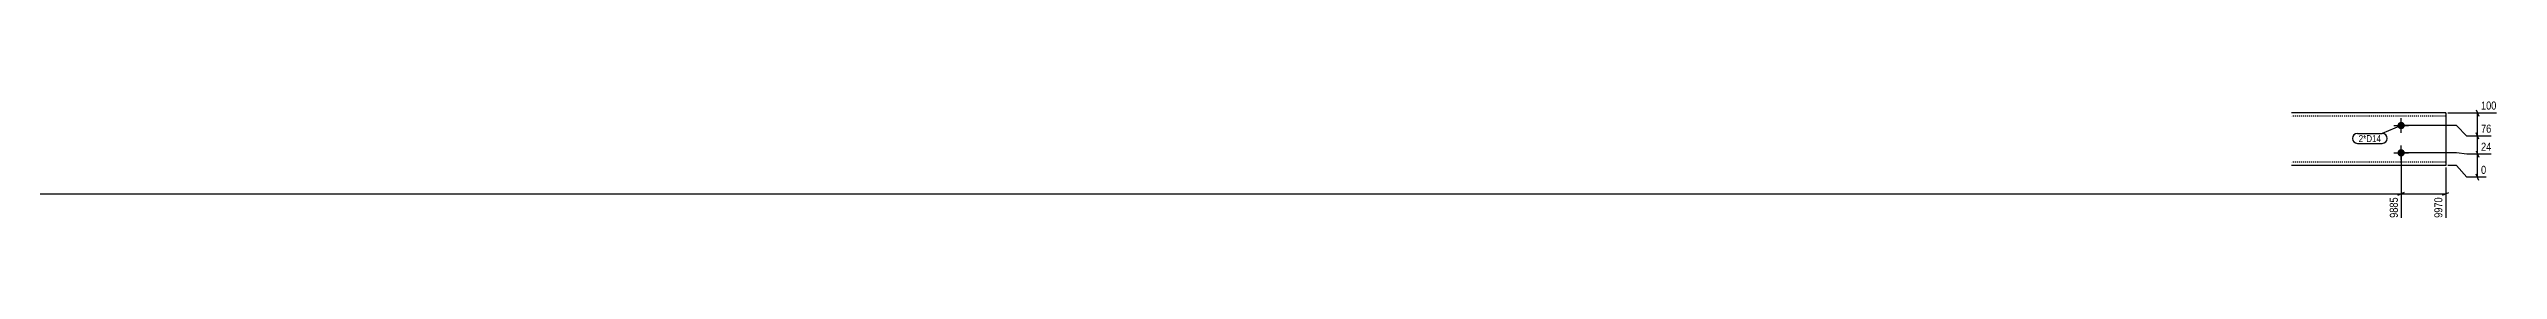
# Model space of a CAD drawing. Header units: millimetres. Extents: x 9 to 26413, y 9 to 237.
# Drawn here: x 5502 to 10176, y 9 to 237 of the extents above; entities that cross this region are included whole.
import ezdxf

# ---------------------------------------------------------------- set-up
doc = ezdxf.new("R2010")
doc.units = ezdxf.units.MM
doc.linetypes.add('DXK_LINE_DOT2', pattern=[3.9198, 1.9599, -1.9599])
for name, color, linetype in [('MÅLSÆTNING', 7, 'Continuous'), ('STÅL', 7, 'Continuous'), ('TEKST', 7, 'Continuous')]:
    doc.layers.add(name, color=color, linetype=linetype)
doc.styles.add('Arial Narrow', font='ARIALN.TTF', dxfattribs={"height": 0.2})

msp = doc.modelspace()

# ---------------------------------------------------------------- hatches: boundary and pattern name
at = {"layer": 'STÅL', "linetype": 'Continuous'}
for points in [[(9991.3, 194.8, -1), (9991.3, 180.8, -1)], [(9991.3, 142.8, -1), (9991.3, 128.8, -1)]]:
    msp.add_hatch(color=3, dxfattribs=at).paths.add_polyline_path(points)

# ---------------------------------------------------------------- linework, layer by layer
at = {"layer": 'MÅLSÆTNING', "color": 7, "linetype": 'Continuous'}
for p, q in [((10097, 187.8), (9995.3, 187.8)), ((10097, 187.8), (9995.3, 187.8)), ((10080.3, 211.8), (10173, 211.8)), ((10117, 167.8), (10097, 187.8)), ((10117, 167.8), (10097, 187.8)), ((10134.6, 217.8), (10139.4, 205.8)), ((10137, 167.8), (10137, 211.8)), ((10163.3, 167.8), (10117, 167.8)), ((10163.3, 167.8), (10117, 167.8)), ((10139.4, 161.8), (10134.6, 173.8)), ((10139.4, 161.8), (10134.6, 173.8)), ((10137, 133.4), (10137, 167.8)), ((9991.3, 131.8), (9991.3, 12)), ((10097, 135.8), (9995.3, 135.8)), ((10097, 135.8), (9995.3, 135.8)), ((10076.3, 107.8), (10076.3, 12)), ((10097, 111.8), (10080.3, 111.8)), ((10117, 133.4), (10097, 135.8)), ((10117, 133.4), (10097, 135.8)), ((10117, 89.4), (10097, 111.8)), ((10163.3, 133.4), (10117, 133.4)), ((10163.3, 133.4), (10117, 133.4)), ((10134.6, 139.4), (10139.4, 127.4)), ((10134.6, 139.4), (10139.4, 127.4)), ((10139.4, 83.4), (10134.6, 95.4)), ((10137, 89.4), (10137, 133.4)), ((5191.3, 57.8), (9991.3, 57.8)), ((9985.3, 55.4), (9997.3, 60.2)), ((10070.3, 55.4), (10082.3, 60.2)), ((10153.5, 89.4), (10117, 89.4))]:
    msp.add_line(p, q, dxfattribs=at)
at = {"layer": 'STÅL', "color": 2, "linetype": 'Continuous'}
for p, q in [((10076.3, 211.8), (9782.3, 211.8)), ((10076.3, 211.8), (10076.3, 111.8)), ((10076.3, 111.8), (9782.3, 111.8))]:
    msp.add_line(p, q, dxfattribs=at)
at = {"layer": 'STÅL', "color": 7, "linetype": 'DXK_LINE_DOT2'}
for p, q in [((10076.3, 205.8), (9782.3, 205.8)), ((10076.3, 210.9), (10076.3, 211.8)), ((10076.3, 117.8), (9782.3, 117.8)), ((10076.3, 117.8), (10076.3, 118.3))]:
    msp.add_line(p, q, dxfattribs=at)
at = {"layer": 'STÅL', "color": 3, "linetype": 'Continuous'}
for p, q in [((9977.3, 187.8), (10005.3, 187.8)), ((9991.3, 173.8), (9991.3, 201.8)), ((9991.3, 121.8), (9991.3, 149.8)), ((9977.3, 135.8), (10005.3, 135.8))]:
    msp.add_line(p, q, dxfattribs=at)

# ---------------------------------------------------------------- wipeouts: each hides what was drawn before it
at = {"color": 0}
msp.add_wipeout([(9952.9, 156.2), (9952.9, 170.2), (9910.3, 170.2), (9910.3, 156.2)], dxfattribs=at).dxf.layer = 'TEKST'

# ---------------------------------------------------------------- next in the draw order: wipeouts: each hides what was drawn before it
at = {"color": 0, "linetype": 'Continuous'}
for points in [[(10176.2, 215), (10176.2, 237.4), (10140.6, 237.4), (10140.6, 215)], [(9988.1, 54.2), (9965.7, 54.2), (9965.7, 8.8), (9988.1, 8.8)]]:
    msp.add_wipeout(points, dxfattribs=at).dxf.layer = 'MÅLSÆTNING'
at = {"color": 0}
msp.add_wipeout([(9952.9, 156.2), (9952.9, 170.2), (9910.3, 170.2), (9910.3, 156.2)], dxfattribs=at).dxf.layer = 'TEKST'

# ---------------------------------------------------------------- next in the draw order: linework, layer by layer
at = {"layer": 'MÅLSÆTNING', "color": 7, "linetype": 'Continuous'}
for p, q in [((9991.3, 131.8), (9991.3, 12)), ((9997.3, 60.2), (9985.3, 55.4)), ((9991.3, 57.8), (10076.3, 57.8))]:
    msp.add_line(p, q, dxfattribs=at)
at = {"layer": 'TEKST', "color": 7, "linetype": 'Continuous'}
for p, q in [((9991.3, 187.8), (9955.3, 172.6)), ((9907.9, 172.6), (9955.3, 172.6)), ((9907.9, 153.8), (9955.3, 153.8))]:
    msp.add_line(p, q, dxfattribs=at)
for centre, start, end in [((9907.9, 163.2), 90, 270), ((9955.3, 163.2), 270, 90)]:
    msp.add_arc(centre, 9.4, start, end, dxfattribs=at)

# ---------------------------------------------------------------- next in the draw order: texts
at = {"layer": 'MÅLSÆTNING', "color": 3, "linetype": 'Continuous', "style": 'Arial Narrow'}
msp.add_text('100', height=15.27, dxfattribs=at).set_placement((10143.8, 218.2))
msp.add_text('9885', height=15.27, rotation=90.0002, dxfattribs=at).set_placement((9984.9, 12))
at = {"layer": 'TEKST', "color": 3, "style": 'Arial Narrow'}
msp.add_text('2*D14', height=13.36, dxfattribs=at).set_placement((9910.3, 156.2))

# ---------------------------------------------------------------- next in the draw order: wipeouts: each hides what was drawn before it
at = {"color": 0, "linetype": 'Continuous'}
msp.add_wipeout([(10166.5, 171), (10166.5, 193.4), (10140.6, 193.4), (10140.6, 171)], dxfattribs=at).dxf.layer = 'MÅLSÆTNING'

# ---------------------------------------------------------------- next in the draw order: texts
at = {"layer": 'MÅLSÆTNING', "color": 3, "linetype": 'Continuous', "style": 'Arial Narrow'}
msp.add_text('76', height=15.27, dxfattribs=at).set_placement((10143.8, 174.2))

# ---------------------------------------------------------------- next in the draw order: wipeouts: each hides what was drawn before it
at = {"color": 0, "linetype": 'Continuous'}
msp.add_wipeout([(10073.1, 54.2), (10050.7, 54.2), (10050.7, 8.8), (10073.1, 8.8)], dxfattribs=at).dxf.layer = 'MÅLSÆTNING'

# ---------------------------------------------------------------- next in the draw order: texts
at = {"layer": 'MÅLSÆTNING', "color": 3, "linetype": 'Continuous', "style": 'Arial Narrow'}
msp.add_text('9970', height=15.27, rotation=90.0002, dxfattribs=at).set_placement((10069.9, 12))

# ---------------------------------------------------------------- next in the draw order: wipeouts: each hides what was drawn before it
at = {"color": 0, "linetype": 'Continuous'}
msp.add_wipeout([(10166.5, 136.6), (10166.5, 159), (10140.6, 159), (10140.6, 136.6)], dxfattribs=at).dxf.layer = 'MÅLSÆTNING'

# ---------------------------------------------------------------- next in the draw order: texts
at = {"layer": 'MÅLSÆTNING', "color": 3, "linetype": 'Continuous', "style": 'Arial Narrow'}
msp.add_text('24', height=15.27, dxfattribs=at).set_placement((10143.8, 139.8))

# ---------------------------------------------------------------- next in the draw order: wipeouts: each hides what was drawn before it
at = {"color": 0, "linetype": 'Continuous'}
msp.add_wipeout([(10156.7, 92.6), (10156.7, 115), (10140.6, 115), (10140.6, 92.6)], dxfattribs=at).dxf.layer = 'MÅLSÆTNING'

# ---------------------------------------------------------------- next in the draw order: texts
at = {"layer": 'MÅLSÆTNING', "color": 3, "linetype": 'Continuous', "style": 'Arial Narrow'}
msp.add_text('0', height=15.3, dxfattribs=at).set_placement((10143.8, 95.8))

doc.saveas('drawing.dxf')
